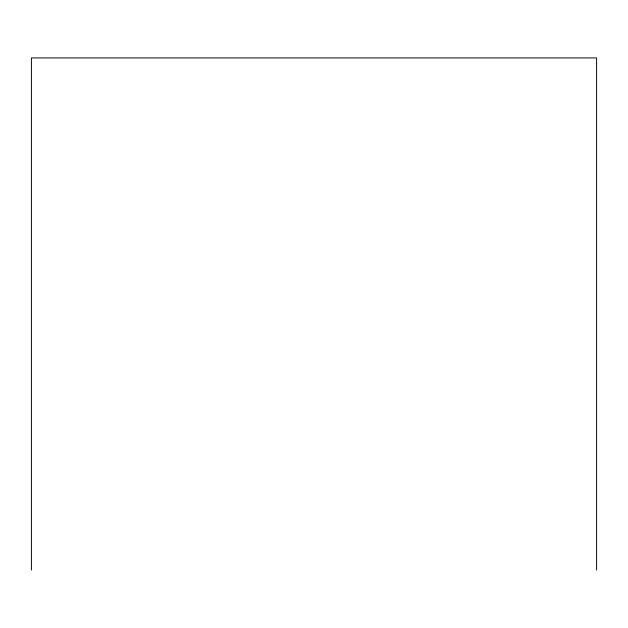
<?xml version="1.0" encoding="UTF-8"?>
<svg xmlns="http://www.w3.org/2000/svg" width="628" height="628" viewBox="0 0 628 628"><rect width="100%" height="100%" fill="white"/><g stroke="black" fill="none" stroke-linecap="round" stroke-linejoin="round"><path stroke-width="0.94" d="M596.6 570.067L596.6 57.933L31.4 57.933L31.4 570.067"/></g></svg>
